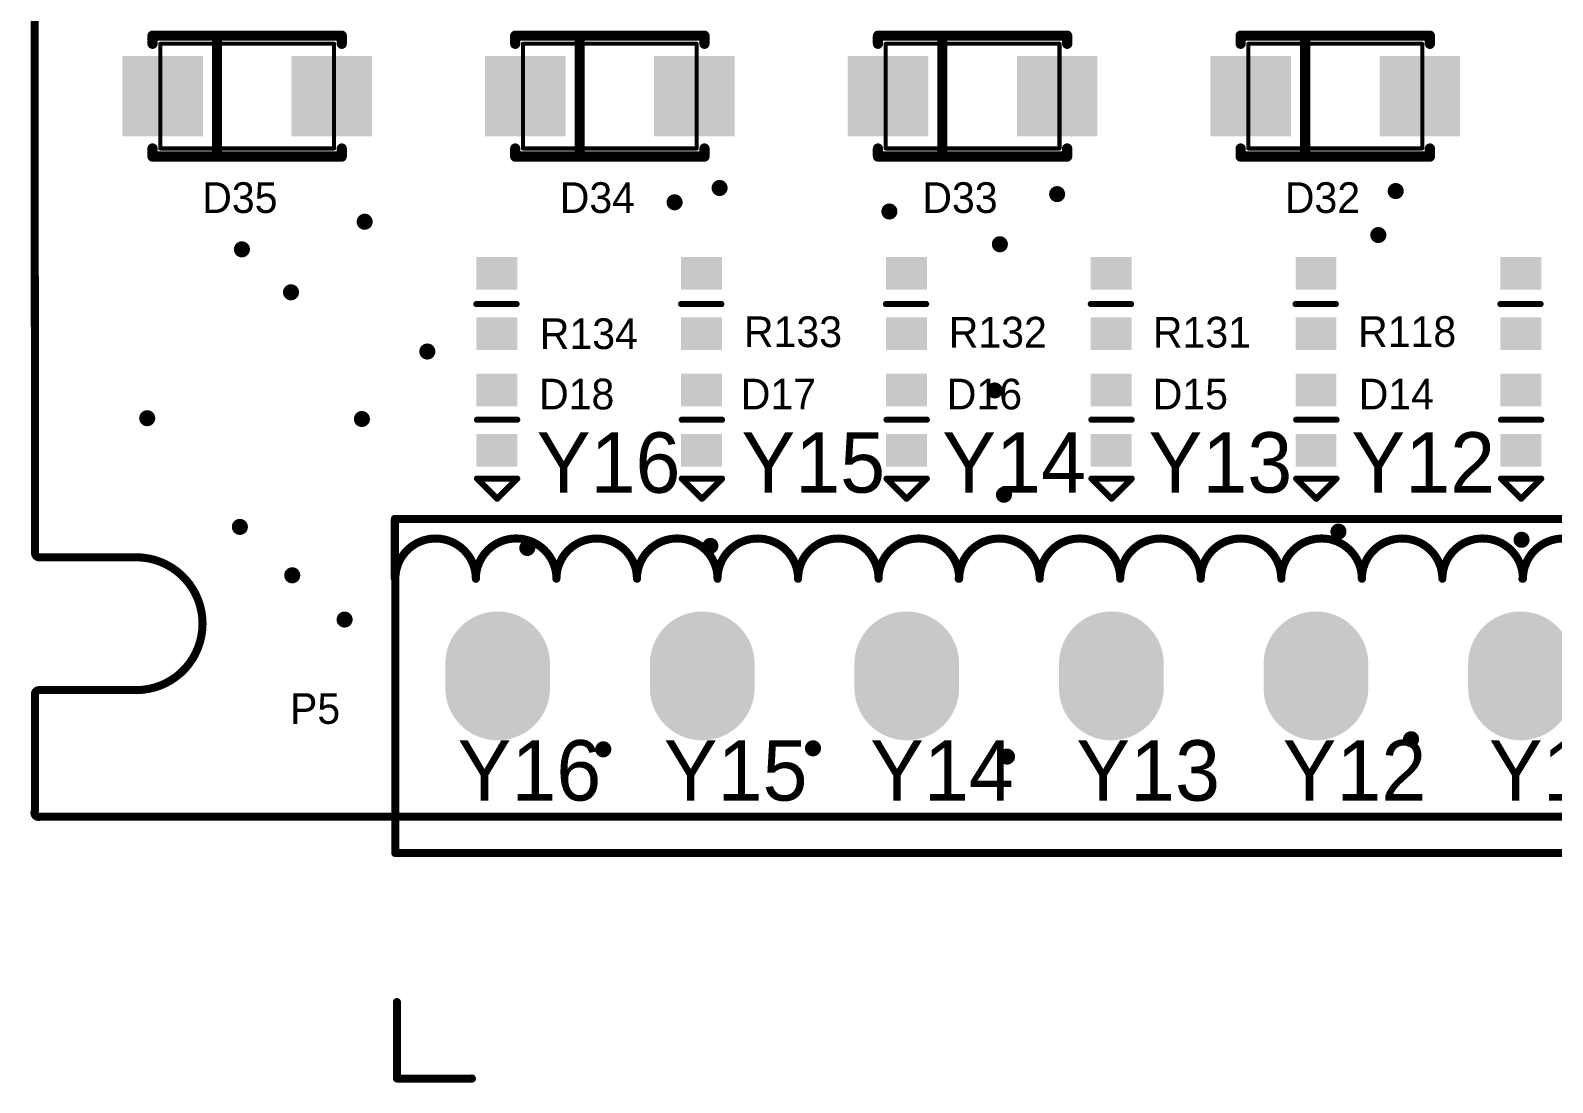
# Model space of a CAD drawing. Header units: millimetres. Extents: x -0.01 to 7.72, y -0.26 to 4.6.
# Drawn here: x 0.189 to 1.677, y -0.26 to 0.769 of the extents above; entities that cross this region are included whole.
import ezdxf

# ---------------------------------------------------------------- set-up
doc = ezdxf.new("R2010")
doc.units = ezdxf.units.MM
doc.header["$MEASUREMENT"] = 0
for name, color, linetype in [('Mechanical1', 6, 'Continuous'), ('Mechanical13', 56, 'Continuous'), ('MultiLayer', 9, 'Continuous'), ('PadHoleLayer', 156, 'Continuous'), ('TopOverlay', 2, 'Continuous'), ('TopPaste', 8, 'Continuous'), ('ViaHoleLayer', 16, 'Continuous')]:
    doc.layers.add(name, color=color, linetype=linetype)

# ---------------------------------------------------------------- blocks, each defined once
blk = doc.blocks.new('L0603SW_43')
at = {"layer": 'TopPaste'}
for points in [[(-0.016, -0.02), (-0.016, 0.02), (0.016, 0.02), (0.016, -0.02)], [(0.043, -0.02), (0.043, 0.02), (0.075, 0.02), (0.075, -0.02)]]:
    blk.add_hatch(color=8, dxfattribs=at).paths.add_polyline_path(points)
at = {"layer": 'TopOverlay', "const_width": 0.006}
for points in [[(0.029, -0.0194), (0.029, 0.02)], [(0.0866, -0.0194), (0.0866, 0.02)], [(0.1063, 0.0003), (0.0866, 0.02)], [(0.0866, -0.0194), (0.106, 0)], [(0.106, 0), (0.106, 0.0003)]]:
    blk.add_lwpolyline(points, dxfattribs=at)
at = {"layer": 'TopOverlay', "const_width": 0.003}
for points in [[(0.0275, 0.02, 1), (0.0305, 0.02, 1)], [(0.0851, 0.02, 1), (0.0881, 0.02, 1)], [(0.0851, 0.02, 1), (0.0881, 0.02, 1)], [(0.1045, 0.0003, 1), (0.1075, 0.0003, 1)], [(0.1045, 0, 1), (0.1075, 0, 1)], [(0.1045, 0, 1), (0.1075, 0, 1)], [(0.1048, 0.0003, 1), (0.1078, 0.0003, 1)], [(0.0275, -0.0194, 1), (0.0305, -0.0194, 1)], [(0.0851, -0.0194, 1), (0.0881, -0.0194, 1)], [(0.0851, -0.0194, 1), (0.0881, -0.0194, 1)]]:
    blk.add_lwpolyline(points, format="xyb", close=True, dxfattribs=at)
blk = doc.blocks.new('L0603SW_44')
at = {"layer": 'TopPaste'}
for points in [[(-0.016, -0.02), (-0.016, 0.02), (0.016, 0.02), (0.016, -0.02)], [(0.043, -0.02), (0.043, 0.02), (0.075, 0.02), (0.075, -0.02)]]:
    blk.add_hatch(color=8, dxfattribs=at).paths.add_polyline_path(points)
at = {"layer": 'TopOverlay', "const_width": 0.006}
for points in [[(0.029, -0.0194), (0.029, 0.02)], [(0.0866, -0.0194), (0.0866, 0.02)], [(0.1063, 0.0003), (0.0866, 0.02)], [(0.0866, -0.0194), (0.106, 0)], [(0.106, 0), (0.106, 0.0003)]]:
    blk.add_lwpolyline(points, dxfattribs=at)
at = {"layer": 'TopOverlay', "const_width": 0.003}
for points in [[(0.0275, 0.02, 1), (0.0305, 0.02, 1)], [(0.0851, 0.02, 1), (0.0881, 0.02, 1)], [(0.0851, 0.02, 1), (0.0881, 0.02, 1)], [(0.1045, 0.0003, 1), (0.1075, 0.0003, 1)], [(0.1045, 0, 1), (0.1075, 0, 1)], [(0.1045, 0, 1), (0.1075, 0, 1)], [(0.1048, 0.0003, 1), (0.1078, 0.0003, 1)], [(0.0275, -0.0194, 1), (0.0305, -0.0194, 1)], [(0.0851, -0.0194, 1), (0.0881, -0.0194, 1)], [(0.0851, -0.0194, 1), (0.0881, -0.0194, 1)]]:
    blk.add_lwpolyline(points, format="xyb", close=True, dxfattribs=at)
blk = doc.blocks.new('L0603SW_45')
at = {"layer": 'TopPaste'}
for points in [[(-0.016, -0.02), (-0.016, 0.02), (0.016, 0.02), (0.016, -0.02)], [(0.043, -0.02), (0.043, 0.02), (0.075, 0.02), (0.075, -0.02)]]:
    blk.add_hatch(color=8, dxfattribs=at).paths.add_polyline_path(points)
at = {"layer": 'TopOverlay', "const_width": 0.006}
for points in [[(0.029, -0.0194), (0.029, 0.02)], [(0.0866, -0.0194), (0.0866, 0.02)], [(0.1063, 0.0003), (0.0866, 0.02)], [(0.0866, -0.0194), (0.106, 0)], [(0.106, 0), (0.106, 0.0003)]]:
    blk.add_lwpolyline(points, dxfattribs=at)
at = {"layer": 'TopOverlay', "const_width": 0.003}
for points in [[(0.0275, 0.02, 1), (0.0305, 0.02, 1)], [(0.0851, 0.02, 1), (0.0881, 0.02, 1)], [(0.0851, 0.02, 1), (0.0881, 0.02, 1)], [(0.1045, 0.0003, 1), (0.1075, 0.0003, 1)], [(0.1045, 0, 1), (0.1075, 0, 1)], [(0.1045, 0, 1), (0.1075, 0, 1)], [(0.1048, 0.0003, 1), (0.1078, 0.0003, 1)], [(0.0275, -0.0194, 1), (0.0305, -0.0194, 1)], [(0.0851, -0.0194, 1), (0.0881, -0.0194, 1)], [(0.0851, -0.0194, 1), (0.0881, -0.0194, 1)]]:
    blk.add_lwpolyline(points, format="xyb", close=True, dxfattribs=at)
blk = doc.blocks.new('L0603SW_46')
at = {"layer": 'TopPaste'}
for points in [[(-0.016, -0.02), (-0.016, 0.02), (0.016, 0.02), (0.016, -0.02)], [(0.043, -0.02), (0.043, 0.02), (0.075, 0.02), (0.075, -0.02)]]:
    blk.add_hatch(color=8, dxfattribs=at).paths.add_polyline_path(points)
at = {"layer": 'TopOverlay', "const_width": 0.006}
for points in [[(0.029, -0.0194), (0.029, 0.02)], [(0.0866, -0.0194), (0.0866, 0.02)], [(0.1063, 0.0003), (0.0866, 0.02)], [(0.0866, -0.0194), (0.106, 0)], [(0.106, 0), (0.106, 0.0003)]]:
    blk.add_lwpolyline(points, dxfattribs=at)
at = {"layer": 'TopOverlay', "const_width": 0.003}
for points in [[(0.0275, 0.02, 1), (0.0305, 0.02, 1)], [(0.0851, 0.02, 1), (0.0881, 0.02, 1)], [(0.0851, 0.02, 1), (0.0881, 0.02, 1)], [(0.1045, 0.0003, 1), (0.1075, 0.0003, 1)], [(0.1045, 0, 1), (0.1075, 0, 1)], [(0.1045, 0, 1), (0.1075, 0, 1)], [(0.1048, 0.0003, 1), (0.1078, 0.0003, 1)], [(0.0275, -0.0194, 1), (0.0305, -0.0194, 1)], [(0.0851, -0.0194, 1), (0.0881, -0.0194, 1)], [(0.0851, -0.0194, 1), (0.0881, -0.0194, 1)]]:
    blk.add_lwpolyline(points, format="xyb", close=True, dxfattribs=at)
blk = doc.blocks.new('L0603SW_47')
at = {"layer": 'TopPaste'}
for points in [[(-0.016, -0.02), (-0.016, 0.02), (0.016, 0.02), (0.016, -0.02)], [(0.043, -0.02), (0.043, 0.02), (0.075, 0.02), (0.075, -0.02)]]:
    blk.add_hatch(color=8, dxfattribs=at).paths.add_polyline_path(points)
at = {"layer": 'TopOverlay', "const_width": 0.006}
for points in [[(0.029, -0.0194), (0.029, 0.02)], [(0.0866, -0.0194), (0.0866, 0.02)], [(0.1063, 0.0003), (0.0866, 0.02)], [(0.0866, -0.0194), (0.106, 0)], [(0.106, 0), (0.106, 0.0003)]]:
    blk.add_lwpolyline(points, dxfattribs=at)
at = {"layer": 'TopOverlay', "const_width": 0.003}
for points in [[(0.0275, 0.02, 1), (0.0305, 0.02, 1)], [(0.0851, 0.02, 1), (0.0881, 0.02, 1)], [(0.0851, 0.02, 1), (0.0881, 0.02, 1)], [(0.1045, 0.0003, 1), (0.1075, 0.0003, 1)], [(0.1045, 0, 1), (0.1075, 0, 1)], [(0.1045, 0, 1), (0.1075, 0, 1)], [(0.1048, 0.0003, 1), (0.1078, 0.0003, 1)], [(0.0275, -0.0194, 1), (0.0305, -0.0194, 1)], [(0.0851, -0.0194, 1), (0.0881, -0.0194, 1)], [(0.0851, -0.0194, 1), (0.0881, -0.0194, 1)]]:
    blk.add_lwpolyline(points, format="xyb", close=True, dxfattribs=at)
blk = doc.blocks.new('L0603SW_48')
at = {"layer": 'TopPaste'}
for points in [[(-0.016, -0.02), (-0.016, 0.02), (0.016, 0.02), (0.016, -0.02)], [(0.043, -0.02), (0.043, 0.02), (0.075, 0.02), (0.075, -0.02)]]:
    blk.add_hatch(color=8, dxfattribs=at).paths.add_polyline_path(points)
at = {"layer": 'TopOverlay', "const_width": 0.006}
for points in [[(0.029, -0.0194), (0.029, 0.02)], [(0.0866, -0.0194), (0.0866, 0.02)], [(0.1063, 0.0003), (0.0866, 0.02)], [(0.0866, -0.0194), (0.106, 0)], [(0.106, 0), (0.106, 0.0003)]]:
    blk.add_lwpolyline(points, dxfattribs=at)
at = {"layer": 'TopOverlay', "const_width": 0.003}
for points in [[(0.0275, 0.02, 1), (0.0305, 0.02, 1)], [(0.0851, 0.02, 1), (0.0881, 0.02, 1)], [(0.0851, 0.02, 1), (0.0881, 0.02, 1)], [(0.1045, 0.0003, 1), (0.1075, 0.0003, 1)], [(0.1045, 0, 1), (0.1075, 0, 1)], [(0.1045, 0, 1), (0.1075, 0, 1)], [(0.1048, 0.0003, 1), (0.1078, 0.0003, 1)], [(0.0275, -0.0194, 1), (0.0305, -0.0194, 1)], [(0.0851, -0.0194, 1), (0.0881, -0.0194, 1)], [(0.0851, -0.0194, 1), (0.0881, -0.0194, 1)]]:
    blk.add_lwpolyline(points, format="xyb", close=True, dxfattribs=at)
blk = doc.blocks.new('SMA_DO_214AC__S1_62')
at = {"layer": 'TopPaste'}
for points in [[(-0.0433, 0.0394), (-0.0433, -0.0394), (-0.122, -0.0394), (-0.122, 0.0394)], [(0.122, 0.0394), (0.122, -0.0394), (0.0433, -0.0394), (0.0433, 0.0394)]]:
    blk.add_hatch(color=8, dxfattribs=at).paths.add_polyline_path(points)
at = {"layer": 'Mechanical13', "const_width": 0.00394}
for points in [[(-0.085, 0.0512), (0.085, 0.0512)], [(-0.085, -0.0512), (-0.085, 0.0512)], [(0.085, -0.0512), (0.085, 0.0512)], [(-0.085, -0.0512), (0.085, -0.0512)]]:
    blk.add_lwpolyline(points, dxfattribs=at)
at = {"layer": 'Mechanical13', "const_width": 0.00197}
for points in [[(-0.086, 0.0512, 1), (-0.0841, 0.0512, 1)], [(-0.086, 0.0512, 1), (-0.0841, 0.0512, 1)], [(0.0841, 0.0512, 1), (0.086, 0.0512, 1)], [(0.0841, 0.0512, 1), (0.086, 0.0512, 1)], [(-0.086, -0.0512, 1), (-0.0841, -0.0512, 1)], [(-0.086, -0.0512, 1), (-0.0841, -0.0512, 1)], [(0.0841, -0.0512, 1), (0.086, -0.0512, 1)], [(0.0841, -0.0512, 1), (0.086, -0.0512, 1)]]:
    blk.add_lwpolyline(points, format="xyb", close=True, dxfattribs=at)
at = {"layer": 'TopOverlay', "const_width": 0.01}
for points in [[(-0.0925, 0.0512), (-0.0925, 0.0591)], [(-0.0925, 0.0591), (0.0925, 0.0591)], [(-0.0295, -0.0591), (-0.0295, 0.0591)], [(0.0925, 0.0512), (0.0925, 0.0591)], [(-0.0925, -0.0591), (-0.0925, -0.0512)], [(-0.0925, -0.0591), (0.0925, -0.0591)], [(0.0925, -0.0591), (0.0925, -0.0512)]]:
    blk.add_lwpolyline(points, dxfattribs=at)
at = {"layer": 'TopOverlay', "const_width": 0.005}
for points in [[(-0.095, 0.0591, 1), (-0.09, 0.0591, 1)], [(-0.095, 0.0591, 1), (-0.09, 0.0591, 1)], [(-0.032, 0.0591, 1), (-0.027, 0.0591, 1)], [(0.09, 0.0591, 1), (0.095, 0.0591, 1)], [(0.09, 0.0591, 1), (0.095, 0.0591, 1)], [(-0.095, 0.0512, 1), (-0.09, 0.0512, 1)], [(0.09, 0.0512, 1), (0.095, 0.0512, 1)], [(-0.095, -0.0512, 1), (-0.09, -0.0512, 1)], [(-0.095, -0.0591, 1), (-0.09, -0.0591, 1)], [(-0.095, -0.0591, 1), (-0.09, -0.0591, 1)], [(-0.032, -0.0591, 1), (-0.027, -0.0591, 1)], [(0.09, -0.0512, 1), (0.095, -0.0512, 1)], [(0.09, -0.0591, 1), (0.095, -0.0591, 1)], [(0.09, -0.0591, 1), (0.095, -0.0591, 1)]]:
    blk.add_lwpolyline(points, format="xyb", close=True, dxfattribs=at)
blk = doc.blocks.new('SMA_DO_214AC__S1_63')
at = {"layer": 'TopPaste'}
for points in [[(-0.0433, 0.0394), (-0.0433, -0.0394), (-0.122, -0.0394), (-0.122, 0.0394)], [(0.122, 0.0394), (0.122, -0.0394), (0.0433, -0.0394), (0.0433, 0.0394)]]:
    blk.add_hatch(color=8, dxfattribs=at).paths.add_polyline_path(points)
at = {"layer": 'Mechanical13', "const_width": 0.00394}
for points in [[(-0.085, 0.0512), (0.085, 0.0512)], [(-0.085, -0.0512), (-0.085, 0.0512)], [(0.085, -0.0512), (0.085, 0.0512)], [(-0.085, -0.0512), (0.085, -0.0512)]]:
    blk.add_lwpolyline(points, dxfattribs=at)
at = {"layer": 'Mechanical13', "const_width": 0.00197}
for points in [[(-0.086, 0.0512, 1), (-0.0841, 0.0512, 1)], [(-0.086, 0.0512, 1), (-0.0841, 0.0512, 1)], [(0.0841, 0.0512, 1), (0.086, 0.0512, 1)], [(0.0841, 0.0512, 1), (0.086, 0.0512, 1)], [(-0.086, -0.0512, 1), (-0.0841, -0.0512, 1)], [(-0.086, -0.0512, 1), (-0.0841, -0.0512, 1)], [(0.0841, -0.0512, 1), (0.086, -0.0512, 1)], [(0.0841, -0.0512, 1), (0.086, -0.0512, 1)]]:
    blk.add_lwpolyline(points, format="xyb", close=True, dxfattribs=at)
at = {"layer": 'TopOverlay', "const_width": 0.01}
for points in [[(-0.0925, 0.0512), (-0.0925, 0.0591)], [(-0.0925, 0.0591), (0.0925, 0.0591)], [(-0.0295, -0.0591), (-0.0295, 0.0591)], [(0.0925, 0.0512), (0.0925, 0.0591)], [(-0.0925, -0.0591), (-0.0925, -0.0512)], [(-0.0925, -0.0591), (0.0925, -0.0591)], [(0.0925, -0.0591), (0.0925, -0.0512)]]:
    blk.add_lwpolyline(points, dxfattribs=at)
at = {"layer": 'TopOverlay', "const_width": 0.005}
for points in [[(-0.095, 0.0591, 1), (-0.09, 0.0591, 1)], [(-0.095, 0.0591, 1), (-0.09, 0.0591, 1)], [(-0.032, 0.0591, 1), (-0.027, 0.0591, 1)], [(0.09, 0.0591, 1), (0.095, 0.0591, 1)], [(0.09, 0.0591, 1), (0.095, 0.0591, 1)], [(-0.095, 0.0512, 1), (-0.09, 0.0512, 1)], [(0.09, 0.0512, 1), (0.095, 0.0512, 1)], [(-0.095, -0.0512, 1), (-0.09, -0.0512, 1)], [(-0.095, -0.0591, 1), (-0.09, -0.0591, 1)], [(-0.095, -0.0591, 1), (-0.09, -0.0591, 1)], [(-0.032, -0.0591, 1), (-0.027, -0.0591, 1)], [(0.09, -0.0512, 1), (0.095, -0.0512, 1)], [(0.09, -0.0591, 1), (0.095, -0.0591, 1)], [(0.09, -0.0591, 1), (0.095, -0.0591, 1)]]:
    blk.add_lwpolyline(points, format="xyb", close=True, dxfattribs=at)
blk = doc.blocks.new('SMA_DO_214AC__S1_64')
at = {"layer": 'TopPaste'}
for points in [[(-0.0433, 0.0394), (-0.0433, -0.0394), (-0.122, -0.0394), (-0.122, 0.0394)], [(0.122, 0.0394), (0.122, -0.0394), (0.0433, -0.0394), (0.0433, 0.0394)]]:
    blk.add_hatch(color=8, dxfattribs=at).paths.add_polyline_path(points)
at = {"layer": 'Mechanical13', "const_width": 0.00394}
for points in [[(-0.085, 0.0512), (0.085, 0.0512)], [(-0.085, -0.0512), (-0.085, 0.0512)], [(0.085, -0.0512), (0.085, 0.0512)], [(-0.085, -0.0512), (0.085, -0.0512)]]:
    blk.add_lwpolyline(points, dxfattribs=at)
at = {"layer": 'Mechanical13', "const_width": 0.00197}
for points in [[(-0.086, 0.0512, 1), (-0.0841, 0.0512, 1)], [(-0.086, 0.0512, 1), (-0.0841, 0.0512, 1)], [(0.0841, 0.0512, 1), (0.086, 0.0512, 1)], [(0.0841, 0.0512, 1), (0.086, 0.0512, 1)], [(-0.086, -0.0512, 1), (-0.0841, -0.0512, 1)], [(-0.086, -0.0512, 1), (-0.0841, -0.0512, 1)], [(0.0841, -0.0512, 1), (0.086, -0.0512, 1)], [(0.0841, -0.0512, 1), (0.086, -0.0512, 1)]]:
    blk.add_lwpolyline(points, format="xyb", close=True, dxfattribs=at)
at = {"layer": 'TopOverlay', "const_width": 0.01}
for points in [[(-0.0925, 0.0512), (-0.0925, 0.0591)], [(-0.0925, 0.0591), (0.0925, 0.0591)], [(-0.0295, -0.0591), (-0.0295, 0.0591)], [(0.0925, 0.0512), (0.0925, 0.0591)], [(-0.0925, -0.0591), (-0.0925, -0.0512)], [(-0.0925, -0.0591), (0.0925, -0.0591)], [(0.0925, -0.0591), (0.0925, -0.0512)]]:
    blk.add_lwpolyline(points, dxfattribs=at)
at = {"layer": 'TopOverlay', "const_width": 0.005}
for points in [[(-0.095, 0.0591, 1), (-0.09, 0.0591, 1)], [(-0.095, 0.0591, 1), (-0.09, 0.0591, 1)], [(-0.032, 0.0591, 1), (-0.027, 0.0591, 1)], [(0.09, 0.0591, 1), (0.095, 0.0591, 1)], [(0.09, 0.0591, 1), (0.095, 0.0591, 1)], [(-0.095, 0.0512, 1), (-0.09, 0.0512, 1)], [(0.09, 0.0512, 1), (0.095, 0.0512, 1)], [(-0.095, -0.0512, 1), (-0.09, -0.0512, 1)], [(-0.095, -0.0591, 1), (-0.09, -0.0591, 1)], [(-0.095, -0.0591, 1), (-0.09, -0.0591, 1)], [(-0.032, -0.0591, 1), (-0.027, -0.0591, 1)], [(0.09, -0.0512, 1), (0.095, -0.0512, 1)], [(0.09, -0.0591, 1), (0.095, -0.0591, 1)], [(0.09, -0.0591, 1), (0.095, -0.0591, 1)]]:
    blk.add_lwpolyline(points, format="xyb", close=True, dxfattribs=at)
blk = doc.blocks.new('SMA_DO_214AC__S1_65')
at = {"layer": 'TopPaste'}
for points in [[(-0.0433, 0.0394), (-0.0433, -0.0394), (-0.122, -0.0394), (-0.122, 0.0394)], [(0.122, 0.0394), (0.122, -0.0394), (0.0433, -0.0394), (0.0433, 0.0394)]]:
    blk.add_hatch(color=8, dxfattribs=at).paths.add_polyline_path(points)
at = {"layer": 'Mechanical13', "const_width": 0.00394}
for points in [[(-0.085, 0.0512), (0.085, 0.0512)], [(-0.085, -0.0512), (-0.085, 0.0512)], [(0.085, -0.0512), (0.085, 0.0512)], [(-0.085, -0.0512), (0.085, -0.0512)]]:
    blk.add_lwpolyline(points, dxfattribs=at)
at = {"layer": 'Mechanical13', "const_width": 0.00197}
for points in [[(-0.086, 0.0512, 1), (-0.0841, 0.0512, 1)], [(-0.086, 0.0512, 1), (-0.0841, 0.0512, 1)], [(0.0841, 0.0512, 1), (0.086, 0.0512, 1)], [(0.0841, 0.0512, 1), (0.086, 0.0512, 1)], [(-0.086, -0.0512, 1), (-0.0841, -0.0512, 1)], [(-0.086, -0.0512, 1), (-0.0841, -0.0512, 1)], [(0.0841, -0.0512, 1), (0.086, -0.0512, 1)], [(0.0841, -0.0512, 1), (0.086, -0.0512, 1)]]:
    blk.add_lwpolyline(points, format="xyb", close=True, dxfattribs=at)
at = {"layer": 'TopOverlay', "const_width": 0.01}
for points in [[(-0.0925, 0.0512), (-0.0925, 0.0591)], [(-0.0925, 0.0591), (0.0925, 0.0591)], [(-0.0295, -0.0591), (-0.0295, 0.0591)], [(0.0925, 0.0512), (0.0925, 0.0591)], [(-0.0925, -0.0591), (-0.0925, -0.0512)], [(-0.0925, -0.0591), (0.0925, -0.0591)], [(0.0925, -0.0591), (0.0925, -0.0512)]]:
    blk.add_lwpolyline(points, dxfattribs=at)
at = {"layer": 'TopOverlay', "const_width": 0.005}
for points in [[(-0.095, 0.0591, 1), (-0.09, 0.0591, 1)], [(-0.095, 0.0591, 1), (-0.09, 0.0591, 1)], [(-0.032, 0.0591, 1), (-0.027, 0.0591, 1)], [(0.09, 0.0591, 1), (0.095, 0.0591, 1)], [(0.09, 0.0591, 1), (0.095, 0.0591, 1)], [(-0.095, 0.0512, 1), (-0.09, 0.0512, 1)], [(0.09, 0.0512, 1), (0.095, 0.0512, 1)], [(-0.095, -0.0512, 1), (-0.09, -0.0512, 1)], [(-0.095, -0.0591, 1), (-0.09, -0.0591, 1)], [(-0.095, -0.0591, 1), (-0.09, -0.0591, 1)], [(-0.032, -0.0591, 1), (-0.027, -0.0591, 1)], [(0.09, -0.0512, 1), (0.095, -0.0512, 1)], [(0.09, -0.0591, 1), (0.095, -0.0591, 1)], [(0.09, -0.0591, 1), (0.095, -0.0591, 1)]]:
    blk.add_lwpolyline(points, format="xyb", close=True, dxfattribs=at)
blk = doc.blocks.new('2EDG_9P508_90_76')
at = {"layer": 'MultiLayer'}
h = blk.add_hatch(color=9, dxfattribs=at)
edge = h.paths.add_edge_path()
edge.add_arc((-0.8, -0.0118), 0.0512, 180, 360)
edge.add_line((-0.7488, -0.0118), (-0.7488, 0.0118))
edge.add_arc((-0.8, 0.0118), 0.0512, 0, 180)
edge.add_line((-0.8512, 0.0118), (-0.8512, -0.0118))
h = blk.add_hatch(color=9, dxfattribs=at)
edge = h.paths.add_edge_path()
edge.add_arc((-0.6, -0.0118), 0.0512, 180, 360)
edge.add_line((-0.5488, -0.0118), (-0.5488, 0.0118))
edge.add_arc((-0.6, 0.0118), 0.0512, 0, 180)
edge.add_line((-0.6512, 0.0118), (-0.6512, -0.0118))
h = blk.add_hatch(color=9, dxfattribs=at)
edge = h.paths.add_edge_path()
edge.add_arc((-0.4, -0.0118), 0.0512, 180, 360)
edge.add_line((-0.3488, -0.0118), (-0.3488, 0.0118))
edge.add_arc((-0.4, 0.0118), 0.0512, 0, 180)
edge.add_line((-0.4512, 0.0118), (-0.4512, -0.0118))
h = blk.add_hatch(color=9, dxfattribs=at)
edge = h.paths.add_edge_path()
edge.add_arc((-0.2, -0.0118), 0.0512, 180, 360)
edge.add_line((-0.1488, -0.0118), (-0.1488, 0.0118))
edge.add_arc((-0.2, 0.0118), 0.0512, 0, 180)
edge.add_line((-0.2512, 0.0118), (-0.2512, -0.0118))
h = blk.add_hatch(color=9, dxfattribs=at)
edge = h.paths.add_edge_path()
edge.add_arc((0, -0.0118), 0.0512, 180, 360)
edge.add_line((0.0512, -0.0118), (0.0512, 0.0118))
edge.add_arc((0, 0.0118), 0.0512, 0, 180)
edge.add_line((-0.0512, 0.0118), (-0.0512, -0.0118))
h = blk.add_hatch(color=9, dxfattribs=at)
edge = h.paths.add_edge_path()
edge.add_arc((0.2, -0.0118), 0.0512, 180, 360)
edge.add_line((0.2512, -0.0118), (0.2512, 0.0118))
edge.add_arc((0.2, 0.0118), 0.0512, 0, 180)
edge.add_line((0.1488, 0.0118), (0.1488, -0.0118))
at = {"layer": 'PadHoleLayer'}
h = blk.add_hatch(color=156, dxfattribs=at)
edge = h.paths.add_edge_path()
edge.add_arc((-0.8, 0), 0.0315, 0, 360)
h = blk.add_hatch(color=156, dxfattribs=at)
edge = h.paths.add_edge_path()
edge.add_arc((-0.6, 0), 0.0315, 0, 360)
h = blk.add_hatch(color=156, dxfattribs=at)
edge = h.paths.add_edge_path()
edge.add_arc((-0.4, 0), 0.0315, 0, 360)
h = blk.add_hatch(color=156, dxfattribs=at)
edge = h.paths.add_edge_path()
edge.add_arc((-0.2, 0), 0.0315, 0, 360)
h = blk.add_hatch(color=156, dxfattribs=at)
edge = h.paths.add_edge_path()
edge.add_arc((0, 0), 0.0315, 0, 360)
h = blk.add_hatch(color=156, dxfattribs=at)
edge = h.paths.add_edge_path()
edge.add_arc((0.2, 0), 0.0315, 0, 360)
at = {"layer": 'TopOverlay', "const_width": 0.00787}
for points in [[(-0.9005, 0.095), (-0.9005, 0.1535)], [(-0.9005, 0.1535), (0.8992, 0.1535)], [(-0.9005, 0.095), (-0.9, 0.095)], [(-0.9, -0.1732), (-0.9, 0.096)], [(-0.9, 0.095), (-0.9, 0.096)], [(-0.3493, 0.095), (-0.3488, 0.095)], [(0.2019, 0.095), (0.2024, 0.095)], [(-0.9, -0.1732), (0.8992, -0.1732)], [(-0.8984, -0.3937), (-0.8984, -0.3189)], [(-0.8984, -0.3937), (-0.8252, -0.3937)]]:
    blk.add_lwpolyline(points, dxfattribs=at)
at = {"layer": 'TopOverlay', "const_width": 0.00394}
for points in [[(-0.9024, 0.1535, 1), (-0.8985, 0.1535, 1)], [(-0.9024, 0.1535, 1), (-0.8985, 0.1535, 1)], [(-0.9024, 0.095, 1), (-0.8985, 0.095, 1)], [(-0.9024, 0.095, 1), (-0.8985, 0.095, 1)], [(-0.902, 0.096, 1), (-0.898, 0.096, 1)], [(-0.902, 0.096, 1), (-0.898, 0.096, 1)], [(-0.902, 0.095, 1), (-0.898, 0.095, 1)], [(-0.902, 0.095, 1), (-0.898, 0.095, 1)], [(-0.902, 0.095, 1), (-0.898, 0.095, 1)], [(-0.8232, 0.095, 1), (-0.8193, 0.095, 1)], [(-0.8232, 0.095, 1), (-0.8193, 0.095, 1)], [(-0.7445, 0.095, 1), (-0.7406, 0.095, 1)], [(-0.7445, 0.095, 1), (-0.7406, 0.095, 1)], [(-0.6657, 0.095, 1), (-0.6618, 0.095, 1)], [(-0.6657, 0.095, 1), (-0.6618, 0.095, 1)], [(-0.587, 0.095, 1), (-0.5831, 0.095, 1)], [(-0.587, 0.095, 1), (-0.5831, 0.095, 1)], [(-0.5083, 0.095, 1), (-0.5043, 0.095, 1)], [(-0.5083, 0.095, 1), (-0.5043, 0.095, 1)], [(-0.4295, 0.095, 1), (-0.4256, 0.095, 1)], [(-0.4295, 0.095, 1), (-0.4256, 0.095, 1)], [(-0.3513, 0.095, 1), (-0.3473, 0.095, 1)], [(-0.3508, 0.095, 1), (-0.3469, 0.095, 1)], [(-0.3508, 0.095, 1), (-0.3469, 0.095, 1)], [(-0.3508, 0.095, 1), (-0.3469, 0.095, 1)], [(-0.272, 0.095, 1), (-0.2681, 0.095, 1)], [(-0.272, 0.095, 1), (-0.2681, 0.095, 1)], [(-0.1933, 0.095, 1), (-0.1894, 0.095, 1)], [(-0.1933, 0.095, 1), (-0.1894, 0.095, 1)], [(-0.1146, 0.095, 1), (-0.1106, 0.095, 1)], [(-0.1146, 0.095, 1), (-0.1106, 0.095, 1)], [(-0.0358, 0.095, 1), (-0.0319, 0.095, 1)], [(-0.0358, 0.095, 1), (-0.0319, 0.095, 1)], [(0.0429, 0.095, 1), (0.0469, 0.095, 1)], [(0.0429, 0.095, 1), (0.0469, 0.095, 1)], [(0.1217, 0.095, 1), (0.1256, 0.095, 1)], [(0.1217, 0.095, 1), (0.1256, 0.095, 1)], [(0.1999, 0.095, 1), (0.2039, 0.095, 1)], [(0.2004, 0.095, 1), (0.2043, 0.095, 1)], [(0.2004, 0.095, 1), (0.2043, 0.095, 1)], [(0.2004, 0.095, 1), (0.2043, 0.095, 1)], [(-0.902, -0.1732, 1), (-0.898, -0.1732, 1)], [(-0.902, -0.1732, 1), (-0.898, -0.1732, 1)], [(-0.9004, -0.3189, 1), (-0.8965, -0.3189, 1)], [(-0.9004, -0.3937, 1), (-0.8965, -0.3937, 1)], [(-0.9004, -0.3937, 1), (-0.8965, -0.3937, 1)], [(-0.8272, -0.3937, 1), (-0.8232, -0.3937, 1)]]:
    blk.add_lwpolyline(points, format="xyb", close=True, dxfattribs=at)
at = {"layer": 'TopOverlay', "const_width": 0.00787}
for points in [[(-0.9, 0.095, -1), (-0.8213, 0.095)], [(-0.8213, 0.095, -1), (-0.7425, 0.095)], [(-0.7425, 0.095, -1), (-0.6638, 0.095)], [(-0.6638, 0.095, -1), (-0.585, 0.095)], [(-0.585, 0.095, -1), (-0.5063, 0.095)], [(-0.5063, 0.095, -1), (-0.4276, 0.095)], [(-0.4276, 0.095, -1), (-0.3488, 0.095)], [(-0.3488, 0.095, -1), (-0.2701, 0.095)], [(-0.2701, 0.095, -1), (-0.1913, 0.095)], [(-0.1913, 0.095, -1), (-0.1126, 0.095)], [(-0.1126, 0.095, -1), (-0.0339, 0.095)], [(-0.0339, 0.095, -1), (0.0449, 0.095)], [(0.0449, 0.095, -1), (0.1236, 0.095)], [(0.1236, 0.095, -1), (0.2024, 0.095)], [(0.2024, 0.095, -1), (0.2811, 0.095)]]:
    blk.add_lwpolyline(points, format="xyb", dxfattribs=at)
blk = doc.blocks.new('R0603SW_218')
at = {"layer": 'TopPaste'}
for points in [[(-0.016, -0.02), (-0.016, 0.02), (0.016, 0.02), (0.016, -0.02)], [(0.043, -0.02), (0.043, 0.02), (0.075, 0.02), (0.075, -0.02)]]:
    blk.add_hatch(color=8, dxfattribs=at).paths.add_polyline_path(points)
at = {"layer": 'TopOverlay', "const_width": 0.006}
blk.add_lwpolyline([(0.029, 0.02), (0.029, -0.01937)], dxfattribs=at)
at = {"layer": 'TopOverlay', "const_width": 0.003}
for points in [[(0.0275, 0.02, 1), (0.0305, 0.02, 1)], [(0.0275, -0.01937, 1), (0.0305, -0.01937, 1)]]:
    blk.add_lwpolyline(points, format="xyb", close=True, dxfattribs=at)
blk = doc.blocks.new('R0603SW_219')
at = {"layer": 'TopPaste'}
for points in [[(-0.016, -0.02), (-0.016, 0.02), (0.016, 0.02), (0.016, -0.02)], [(0.043, -0.02), (0.043, 0.02), (0.075, 0.02), (0.075, -0.02)]]:
    blk.add_hatch(color=8, dxfattribs=at).paths.add_polyline_path(points)
at = {"layer": 'TopOverlay', "const_width": 0.006}
blk.add_lwpolyline([(0.029, 0.02), (0.029, -0.01937)], dxfattribs=at)
at = {"layer": 'TopOverlay', "const_width": 0.003}
for points in [[(0.0275, 0.02, 1), (0.0305, 0.02, 1)], [(0.0275, -0.01937, 1), (0.0305, -0.01937, 1)]]:
    blk.add_lwpolyline(points, format="xyb", close=True, dxfattribs=at)
blk = doc.blocks.new('R0603SW_232')
at = {"layer": 'TopPaste'}
for points in [[(-0.016, -0.02), (-0.016, 0.02), (0.016, 0.02), (0.016, -0.02)], [(0.043, -0.02), (0.043, 0.02), (0.075, 0.02), (0.075, -0.02)]]:
    blk.add_hatch(color=8, dxfattribs=at).paths.add_polyline_path(points)
at = {"layer": 'TopOverlay', "const_width": 0.006}
blk.add_lwpolyline([(0.029, 0.02), (0.029, -0.01937)], dxfattribs=at)
at = {"layer": 'TopOverlay', "const_width": 0.003}
for points in [[(0.0275, 0.02, 1), (0.0305, 0.02, 1)], [(0.0275, -0.01937, 1), (0.0305, -0.01937, 1)]]:
    blk.add_lwpolyline(points, format="xyb", close=True, dxfattribs=at)
blk = doc.blocks.new('R0603SW_233')
at = {"layer": 'TopPaste'}
for points in [[(-0.016, -0.02), (-0.016, 0.02), (0.016, 0.02), (0.016, -0.02)], [(0.043, -0.02), (0.043, 0.02), (0.075, 0.02), (0.075, -0.02)]]:
    blk.add_hatch(color=8, dxfattribs=at).paths.add_polyline_path(points)
at = {"layer": 'TopOverlay', "const_width": 0.006}
blk.add_lwpolyline([(0.029, 0.02), (0.029, -0.01937)], dxfattribs=at)
at = {"layer": 'TopOverlay', "const_width": 0.003}
for points in [[(0.0275, 0.02, 1), (0.0305, 0.02, 1)], [(0.0275, -0.01937, 1), (0.0305, -0.01937, 1)]]:
    blk.add_lwpolyline(points, format="xyb", close=True, dxfattribs=at)
blk = doc.blocks.new('R0603SW_234')
at = {"layer": 'TopPaste'}
for points in [[(-0.016, -0.02), (-0.016, 0.02), (0.016, 0.02), (0.016, -0.02)], [(0.043, -0.02), (0.043, 0.02), (0.075, 0.02), (0.075, -0.02)]]:
    blk.add_hatch(color=8, dxfattribs=at).paths.add_polyline_path(points)
at = {"layer": 'TopOverlay', "const_width": 0.006}
blk.add_lwpolyline([(0.029, 0.02), (0.029, -0.01937)], dxfattribs=at)
at = {"layer": 'TopOverlay', "const_width": 0.003}
for points in [[(0.0275, 0.02, 1), (0.0305, 0.02, 1)], [(0.0275, -0.01937, 1), (0.0305, -0.01937, 1)]]:
    blk.add_lwpolyline(points, format="xyb", close=True, dxfattribs=at)
blk = doc.blocks.new('R0603SW_235')
at = {"layer": 'TopPaste'}
for points in [[(-0.016, -0.02), (-0.016, 0.02), (0.016, 0.02), (0.016, -0.02)], [(0.043, -0.02), (0.043, 0.02), (0.075, 0.02), (0.075, -0.02)]]:
    blk.add_hatch(color=8, dxfattribs=at).paths.add_polyline_path(points)
at = {"layer": 'TopOverlay', "const_width": 0.006}
blk.add_lwpolyline([(0.029, 0.02), (0.029, -0.01937)], dxfattribs=at)
at = {"layer": 'TopOverlay', "const_width": 0.003}
for points in [[(0.0275, 0.02, 1), (0.0305, 0.02, 1)], [(0.0275, -0.01937, 1), (0.0305, -0.01937, 1)]]:
    blk.add_lwpolyline(points, format="xyb", close=True, dxfattribs=at)

msp = doc.modelspace()

# ---------------------------------------------------------------- hatches: boundary and pattern name
at = {"layer": 'ViaHoleLayer'}
h = msp.add_hatch(color=16, dxfattribs=at)
edge = h.paths.add_edge_path()
edge.add_arc((0.8627, 0.6149), 0.00787, 0, 360)
h = msp.add_hatch(color=16, dxfattribs=at)
edge = h.paths.add_edge_path()
edge.add_arc((1.1927, 0.6089), 0.00787, 0, 360)
h = msp.add_hatch(color=16, dxfattribs=at)
edge = h.paths.add_edge_path()
edge.add_arc((1.5237, 0.6119), 0.00787, 0, 360)
h = msp.add_hatch(color=16, dxfattribs=at)
edge = h.paths.add_edge_path()
edge.add_arc((0.8187, 0.6009), 0.00787, 0, 360)
h = msp.add_hatch(color=16, dxfattribs=at)
edge = h.paths.add_edge_path()
edge.add_arc((1.0287, 0.5919), 0.00787, 0, 360)
h = msp.add_hatch(color=16, dxfattribs=at)
edge = h.paths.add_edge_path()
edge.add_arc((0.5157, 0.5819), 0.00787, 0, 360)
h = msp.add_hatch(color=16, dxfattribs=at)
edge = h.paths.add_edge_path()
edge.add_arc((1.1367, 0.5599), 0.00787, 0, 360)
h = msp.add_hatch(color=16, dxfattribs=at)
edge = h.paths.add_edge_path()
edge.add_arc((1.5067, 0.5689), 0.00787, 0, 360)
h = msp.add_hatch(color=16, dxfattribs=at)
edge = h.paths.add_edge_path()
edge.add_arc((0.3957, 0.5549), 0.00787, 0, 360)
h = msp.add_hatch(color=16, dxfattribs=at)
edge = h.paths.add_edge_path()
edge.add_arc((0.4437, 0.5129), 0.00787, 0, 360)
h = msp.add_hatch(color=16, dxfattribs=at)
edge = h.paths.add_edge_path()
edge.add_arc((0.577, 0.455), 0.00787, 0, 360)
h = msp.add_hatch(color=16, dxfattribs=at)
edge = h.paths.add_edge_path()
edge.add_arc((1.1317, 0.4169), 0.00787, 0, 360)
h = msp.add_hatch(color=16, dxfattribs=at)
edge = h.paths.add_edge_path()
edge.add_arc((0.3031, 0.3898), 0.00787, 0, 360)
h = msp.add_hatch(color=16, dxfattribs=at)
edge = h.paths.add_edge_path()
edge.add_arc((0.513, 0.389), 0.00787, 0, 360)
h = msp.add_hatch(color=16, dxfattribs=at)
edge = h.paths.add_edge_path()
edge.add_arc((1.1407, 0.3149), 0.00787, 0, 360)
h = msp.add_hatch(color=16, dxfattribs=at)
edge = h.paths.add_edge_path()
edge.add_arc((0.3937, 0.2835), 0.00787, 0, 360)
h = msp.add_hatch(color=16, dxfattribs=at)
edge = h.paths.add_edge_path()
edge.add_arc((1.4677, 0.2789), 0.00787, 0, 360)
h = msp.add_hatch(color=16, dxfattribs=at)
edge = h.paths.add_edge_path()
edge.add_arc((0.6747, 0.2629), 0.00787, 0, 360)
h = msp.add_hatch(color=16, dxfattribs=at)
edge = h.paths.add_edge_path()
edge.add_arc((0.8537, 0.2649), 0.00787, 0, 360)
h = msp.add_hatch(color=16, dxfattribs=at)
edge = h.paths.add_edge_path()
edge.add_arc((1.6467, 0.2709), 0.00787, 0, 360)
h = msp.add_hatch(color=16, dxfattribs=at)
edge = h.paths.add_edge_path()
edge.add_arc((0.4449, 0.2362), 0.00787, 0, 360)
h = msp.add_hatch(color=16, dxfattribs=at)
edge = h.paths.add_edge_path()
edge.add_arc((0.4961, 0.1929), 0.00787, 0, 360)
h = msp.add_hatch(color=16, dxfattribs=at)
edge = h.paths.add_edge_path()
edge.add_arc((0.954, 0.067), 0.00787, 0, 360)
h = msp.add_hatch(color=16, dxfattribs=at)
edge = h.paths.add_edge_path()
edge.add_arc((1.5387, 0.0759), 0.00787, 0, 360)
h = msp.add_hatch(color=16, dxfattribs=at)
edge = h.paths.add_edge_path()
edge.add_arc((0.749, 0.066), 0.00787, 0, 360)
h = msp.add_hatch(color=16, dxfattribs=at)
edge = h.paths.add_edge_path()
edge.add_arc((1.1437, 0.0589), 0.00787, 0, 360)

# ---------------------------------------------------------------- linework, layer by layer
at = {"layer": 'Mechanical1', "const_width": 0.00787}
for points in [[(0.1929, 0.8583), (0.1935, 0.2577)], [(0.1975, 0.2538), (0.2923, 0.2538)], [(0.1933, 0.0058), (0.1933, 0.1199)], [(0.1973, 0.1239), (0.2923, 0.1239)], [(0.198, 0.0001), (7.0287, 0.0001)]]:
    msp.add_lwpolyline(points, dxfattribs=at)
at = {"layer": 'Mechanical1', "const_width": 0.00394}
for points in [[(0.1916, 0.2577, 1), (0.1955, 0.2577, 1)], [(0.1916, 0.2577, 1), (0.1955, 0.2577, 1)], [(0.1955, 0.2538, 1), (0.1995, 0.2538, 1)], [(0.1955, 0.2538, 1), (0.1995, 0.2538, 1)], [(0.2903, 0.2538, 1), (0.2943, 0.2538, 1)], [(0.2903, 0.2538, 1), (0.2943, 0.2538, 1)], [(0.3553, 0.1888, 1), (0.3592, 0.1888, 1)], [(0.3553, 0.1888, 1), (0.3592, 0.1888, 1)], [(0.1914, 0.1199, 1), (0.1953, 0.1199, 1)], [(0.1914, 0.1199, 1), (0.1953, 0.1199, 1)], [(0.1953, 0.1239, 1), (0.1993, 0.1239, 1)], [(0.1953, 0.1239, 1), (0.1993, 0.1239, 1)], [(0.2903, 0.1239, 1), (0.2943, 0.1239, 1)], [(0.2903, 0.1239, 1), (0.2943, 0.1239, 1)], [(0.1914, 0.0058, 1), (0.1953, 0.0058, 1)], [(0.1914, 0.0058, 1), (0.1953, 0.0058, 1)], [(0.196, 0.0001, 1), (0.1999, 0.0001, 1)], [(0.196, 0.0001, 1), (0.1999, 0.0001, 1)]]:
    msp.add_lwpolyline(points, format="xyb", close=True, dxfattribs=at)
at = {"layer": 'Mechanical1', "const_width": 0.00787}
for points in [[(0.1975, 0.2538, -0.413902), (0.1935, 0.2577)], [(0.2923, 0.2538, -0.414214), (0.3572, 0.1888)], [(0.3572, 0.1888, -0.414214), (0.2923, 0.1239)], [(0.1933, 0.1199, -0.414214), (0.1973, 0.1239)], [(0.198, 0.0001, -0.659083), (0.1933, 0.0058)]]:
    msp.add_lwpolyline(points, format="xyb", dxfattribs=at)
at = {"layer": 'TopOverlay', "const_width": 0.00787}
for points in [[(0.1929, 0.8583), (0.1935, 0.2577)], [(0.1975, 0.2538), (0.2923, 0.2538)], [(0.1933, 0.0058), (0.1933, 0.1199)], [(0.1973, 0.1239), (0.2923, 0.1239)], [(0.198, 0.0001), (7.0287, 0.0001)]]:
    msp.add_lwpolyline(points, dxfattribs=at)
at = {"layer": 'TopOverlay', "const_width": 0.00394}
for points in [[(0.1916, 0.2577, 1), (0.1955, 0.2577, 1)], [(0.1916, 0.2577, 1), (0.1955, 0.2577, 1)], [(0.1955, 0.2538, 1), (0.1995, 0.2538, 1)], [(0.1955, 0.2538, 1), (0.1995, 0.2538, 1)], [(0.2903, 0.2538, 1), (0.2943, 0.2538, 1)], [(0.2903, 0.2538, 1), (0.2943, 0.2538, 1)], [(0.3553, 0.1888, 1), (0.3592, 0.1888, 1)], [(0.3553, 0.1888, 1), (0.3592, 0.1888, 1)], [(0.1914, 0.1199, 1), (0.1953, 0.1199, 1)], [(0.1914, 0.1199, 1), (0.1953, 0.1199, 1)], [(0.1953, 0.1239, 1), (0.1993, 0.1239, 1)], [(0.1953, 0.1239, 1), (0.1993, 0.1239, 1)], [(0.2903, 0.1239, 1), (0.2943, 0.1239, 1)], [(0.2903, 0.1239, 1), (0.2943, 0.1239, 1)], [(0.1914, 0.0058, 1), (0.1953, 0.0058, 1)], [(0.1914, 0.0058, 1), (0.1953, 0.0058, 1)], [(0.196, 0.0001, 1), (0.1999, 0.0001, 1)], [(0.196, 0.0001, 1), (0.1999, 0.0001, 1)]]:
    msp.add_lwpolyline(points, format="xyb", close=True, dxfattribs=at)
at = {"layer": 'TopOverlay', "const_width": 0.00787}
for points in [[(0.1975, 0.2538, -0.413902), (0.1935, 0.2577)], [(0.2923, 0.2538, -0.414214), (0.3572, 0.1888)], [(0.3572, 0.1888, -0.414214), (0.2923, 0.1239)], [(0.1933, 0.1199, -0.414214), (0.1973, 0.1239)], [(0.198, 0.0001, -0.659083), (0.1933, 0.0058)]]:
    msp.add_lwpolyline(points, format="xyb", dxfattribs=at)

# ---------------------------------------------------------------- block references
for name, p, rotation in [('SMA_DO_214AC__S1_65', (0.4008, 0.7047), 360), ('SMA_DO_214AC__S1_64', (0.7554, 0.7047), 360), ('SMA_DO_214AC__S1_63', (1.11, 0.7047), 360), ('SMA_DO_214AC__S1_62', (1.4646, 0.7047), 360), ('R0603SW_235', (0.6449, 0.4724), 90), ('R0603SW_234', (0.8451, 0.4724), 90), ('R0603SW_233', (1.0453, 0.4724), 90), ('R0603SW_232', (1.2456, 0.4724), 90), ('R0603SW_219', (1.4458, 0.4724), 90), ('R0603SW_218', (1.646, 0.4724), 90), ('L0603SW_48', (0.6449, 0.4173), 270), ('L0603SW_47', (0.8451, 0.4173), 270), ('L0603SW_46', (1.0453, 0.4173), 270), ('L0603SW_45', (1.2456, 0.4173), 270), ('L0603SW_44', (1.4458, 0.4173), 270), ('L0603SW_43', (1.646, 0.4173), 270), ('2EDG_9P508_90_76', (1.4457, 0.1378), 360)]:
    msp.add_blockref(name, p, dxfattribs=dict(rotation=rotation))

# ---------------------------------------------------------------- texts
at = {"layer": 'TopOverlay'}
for s, p in [('D35', (0.3569, 0.5905)), ('D34', (0.7064, 0.5905)), ('D33', (1.0609, 0.5905)), ('D32', (1.4153, 0.5905)), ('R134', (0.6869, 0.4574)), ('R133', (0.8865, 0.4593)), ('R132', (1.0867, 0.4589)), ('R131', (1.2863, 0.4589)), ('R118', (1.4869, 0.4595)), ('D18', (0.6862, 0.3984)), ('D17', (0.8834, 0.3984)), ('D16', (1.0848, 0.3984)), ('D15', (1.2861, 0.3984)), ('D14', (1.4875, 0.3984)), ('P5', (0.4427, 0.0909))]:
    msp.add_text(s, height=0.03, dxfattribs=at).set_placement(p)
for s, p in [('Y16', (0.6839, 0.3169)), ('Y15', (0.884, 0.317)), ('Y14', (1.0803, 0.317)), ('Y13', (1.282, 0.317)), ('Y12', (1.4803, 0.317)), ('Y16', (0.6065, 0.0159)), ('Y15', (0.8081, 0.0159)), ('Y14', (1.0098, 0.0159)), ('Y13', (1.2114, 0.0158)), ('Y12', (1.4131, 0.0159)), ('Y11', (1.6147, 0.0159))]:
    msp.add_text(s, height=0.05906, rotation=360, dxfattribs=at).set_placement(p)

doc.saveas('drawing.dxf')
